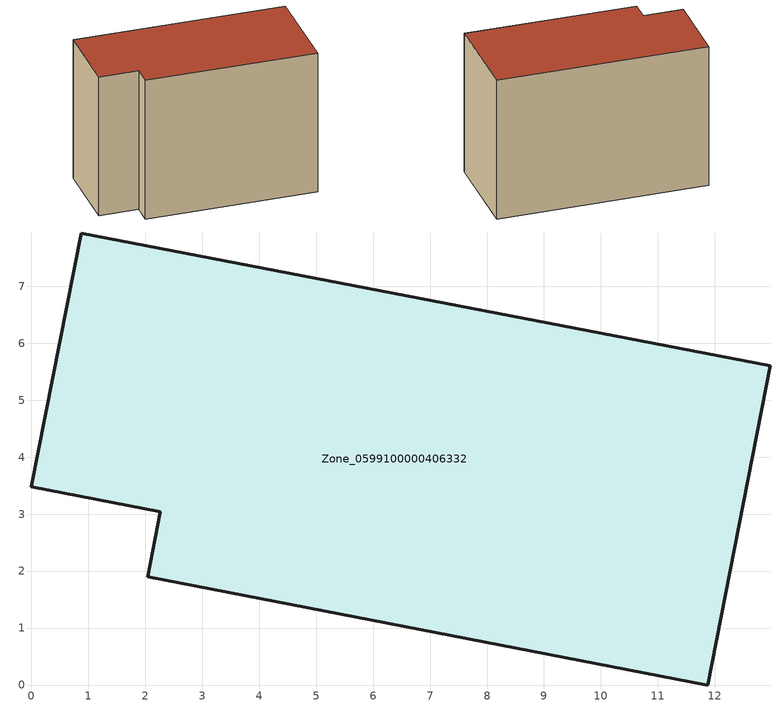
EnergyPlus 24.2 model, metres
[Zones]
Zone_0599100000406332
 floor ground (C_G): 12.97,5.61 11.88,0 2.05,1.9 2.27,3.04 0,3.48 0.88,7.94 z0
 wall outside (C_F): 11.88,0 12.97,5.61 0.88,7.94 0,3.48 2.27,3.04 2.05,1.9 11.88,0 z0:8.69
 roof outside (C_R): 2.05,1.9 11.88,0 12.97,5.61 0.88,7.94 0,3.48 2.27,3.04 z8.69
[BUILDING]
Pand.0599100000406332: North Axis=0; Terrain=City; Loads Convergence Tolerance Value=0.04; Temperature Convergence Tolerance Value=0.4; Solar Distribution=FullExterior; Maximum Number of Warmup Days=25; Minimum Number of Warmup Days=1
[Site:Location]
Rotterdam.The.Hague.AP_ZH_NLD Design_Conditions: Latitude=51.96; Longitude=4.45; Time Zone=1; Elevation=-4.5
[SITE:GROUNDTEMPERATURE:BUILDINGSURFACE]
18, 18, 18, 18, 18, 18, 18, 18, 18, 18, 18, 18
[MATERIAL] Thermal Absorptance=0.9; Solar Absorptance=0.7; Visible Absorptance=0.7
Name | Roughness | Thickness | Conductivity | Density | Specific Heat
G.TI.1992-2005 | MediumSmooth | 0.15 | 0.06 | 540 | 1210
F.TI.1992-2005 | Rough | 0.3 | 0.12 | 1920 | 840
R.TI.1992-2005 | MediumRough | 0.2 | 0.08 | 1500 | 1000
[CONSTRUCTION]
C_G: G.TI.1992-2005
C_F: F.TI.1992-2005
C_R: R.TI.1992-2005
[ZONE]
Zone_0599100000406332: Type=1; Multiplier=1; Ceiling Height=Autocalculate; Volume=Autocalculate; Floor Area=autocalculate; Part of Total Floor Area=Yes
[ZONEINFILTRATION:DESIGNFLOWRATE]
Infil_Zone_0599100000406332: Zone or ZoneList or Space or SpaceList=Zone_0599100000406332; Schedule=AlwaysOn; Design Flow Rate Calculation Method=Flow/Area; Flow Rate per Floor Area=0.0015; Constant Term Coefficient=1; Temperature Term Coefficient=0; Velocity Term Coefficient=0; Velocity Squared Term Coefficient=0
[HVACTEMPLATE:ZONE:IDEALLOADSAIRSYSTEM]
Zone_0599100000406332: Maximum Heating Supply Air Temperature=50; Minimum Cooling Supply Air Temperature=13; Maximum Heating Supply Air Humidity Ratio=0.0156; Minimum Cooling Supply Air Humidity Ratio=0.0077; Heating Limit=NoLimit; Cooling Limit=NoLimit; Dehumidification Control Type=ConstantSensibleHeatRatio; Cooling Sensible Heat Ratio=0.7; Dehumidification Setpoint=60; Humidification Control Type=None; Humidification Setpoint=30; Outdoor Air Method=None; Outdoor Air Flow Rate per Person=0.00944; Outdoor Air Flow Rate per Zone Floor Area=0; Outdoor Air Flow Rate per Zone=0; Demand Controlled Ventilation Type=None; Outdoor Air Economizer Type=NoEconomizer; Heat Recovery Type=None; Sensible Heat Recovery Effectiveness=0.7; Latent Heat Recovery Effectiveness=0.65
[ZONECONTROL:THERMOSTAT]
ThermostatControl_Zone_0599100000406332: Zone or ZoneList=Zone_0599100000406332; Control Type Schedule=DualSetpointControlType; Control 1=Thermostat_Zone_0599100000406332; Temperature Difference Between Cutout And Setpoint=0
[THERMOSTATSETPOINT:DUALSETPOINT]
Thermostat_Zone_0599100000406332: Heating Setpoint Temperature Schedule=HeatingSetpoint_Zone_0599100000406332; Cooling Setpoint Temperature Schedule=CoolingSetpoint_Zone_0599100000406332
[SCHEDULE:COMPACT]
HeatingSetpoint_Zone_0599100000406332: Through: 12/31, For: AllDays, Until: 24:00, 21
CoolingSetpoint_Zone_0599100000406332: Through: 12/31, For: AllDays, Until: 24:00, 24
DualSetpointControlType: Through: 12/31, For: AllDays, Until: 24:00, 4
AlwaysOn: Through: 12/31, For: AllDays, Until: 24:00, 1
